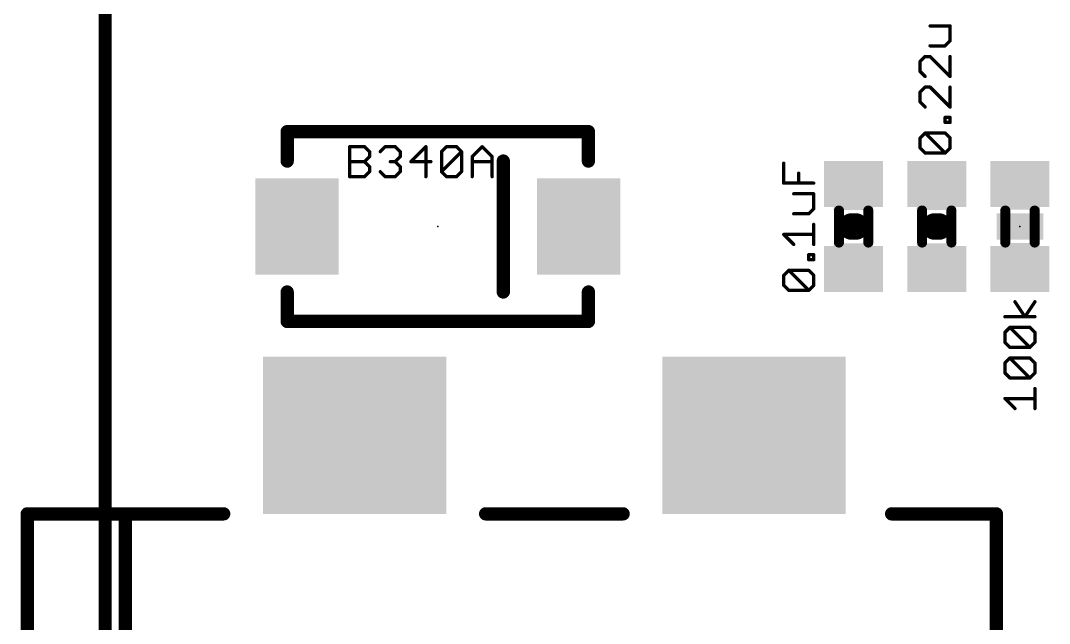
# Model space of a CAD drawing. Extents: x -1.3 to 57.3, y -0.1 to 66.1.
# Drawn here: x -1.29 to 14.42, y 35.85 to 45.06 of the extents above; entities that cross this region are included whole.
import ezdxf

# ---------------------------------------------------------------- set-up
doc = ezdxf.new("R2010")
doc.units = 0
for name, color, linetype in [('20', 53, 'CONTINUOUS'), ('21', 31, 'CONTINUOUS'), ('23', 53, 'CONTINUOUS'), ('27', 253, 'CONTINUOUS'), ('31', 253, 'CONTINUOUS'), ('51', 53, 'CONTINUOUS')]:
    doc.layers.add(name, color=color, linetype=linetype)

# ---------------------------------------------------------------- blocks, each defined once
blk = doc.blocks.new('RECT')
blk.add_solid([(-0.5, -0.5), (0.5, -0.5), (-0.5, 0.5), (0.5, 0.5)])

msp = doc.modelspace()

# ---------------------------------------------------------------- linework, layer by layer
at = {"layer": '20', "const_width": 0.2032}
msp.add_lwpolyline([(0, 66.04), (0, 0)], dxfattribs=at)
at = {"layer": '21'}
for points, const_width in [([(2.78, 42.91), (2.78, 43.36)], 0.2032), ([(2.78, 43.36), (7.38, 43.36)], 0.2032), ([(7.38, 43.36), (7.38, 42.91)], 0.2032), ([(6.08, 42.91), (6.08, 40.91)], 0.2032), ([(11.4605, 41.91), (11.3995, 41.91)], 0.4064), ([(12.7305, 41.91), (12.6695, 41.91)], 0.4064), ([(2.78, 40.46), (2.78, 40.91)], 0.2032), ([(7.38, 40.91), (7.38, 40.46)], 0.2032), ([(7.38, 40.46), (2.78, 40.46)], 0.2032), ([(0.31, 37.52), (0.31, 35.52)], 0.2032), ([(0.31, 37.52), (1.81, 37.52)], 0.2032), ([(5.81, 37.52), (7.91, 37.52)], 0.2032), ([(12.01, 37.52), (13.61, 37.52)], 0.2032), ([(13.61, 37.52), (13.61, 28.52)], 0.2032)]:
    msp.add_lwpolyline(points, dxfattribs=dict(at, const_width=const_width))
for points, const_width in [([(2.8308, 43.36, 1), (2.7292, 43.36)], 0.1016), ([(2.78, 43.4108, 1), (2.78, 43.3092)], 0.1016), ([(7.4308, 43.36, 1), (7.3292, 43.36)], 0.1016), ([(7.38, 43.3092, 1), (7.38, 43.4108)], 0.1016), ([(2.7292, 42.91, 1), (2.8308, 42.91)], 0.1016), ([(6.1308, 42.91, 1), (6.0292, 42.91)], 0.1016), ([(7.3292, 42.91, 1), (7.4308, 42.91)], 0.1016), ([(11.3995, 42.0116, 1), (11.3995, 41.8084)], 0.2032), ([(11.4605, 41.8084, 1), (11.4605, 42.0116)], 0.2032), ([(12.6695, 42.0116, 1), (12.6695, 41.8084)], 0.2032), ([(12.7305, 41.8084, 1), (12.7305, 42.0116)], 0.2032), ([(2.8308, 40.91, 1), (2.7292, 40.91)], 0.1016), ([(7.4308, 40.91, 1), (7.3292, 40.91)], 0.1016), ([(6.0292, 40.91, 1), (6.1308, 40.91)], 0.1016), ([(2.78, 40.5108, 1), (2.78, 40.4092)], 0.1016), ([(7.38, 40.4092, 1), (7.38, 40.5108)], 0.1016), ([(2.7292, 40.46, 1), (2.8308, 40.46)], 0.1016), ([(7.3292, 40.46, 1), (7.4308, 40.46)], 0.1016), ([(0.3608, 37.52, 1), (0.2592, 37.52)], 0.1016), ([(0.31, 37.5708, 1), (0.31, 37.4692)], 0.1016), ([(1.81, 37.4692, 1), (1.81, 37.5708)], 0.1016), ([(5.81, 37.5708, 1), (5.81, 37.4692)], 0.1016), ([(7.91, 37.4692, 1), (7.91, 37.5708)], 0.1016), ([(12.01, 37.5708, 1), (12.01, 37.4692)], 0.1016), ([(13.6608, 37.52, 1), (13.5592, 37.52)], 0.1016), ([(13.61, 37.4692, 1), (13.61, 37.5708)], 0.1016)]:
    msp.add_lwpolyline(points, format="xyb", dxfattribs=dict(at, const_width=const_width))
at = {"layer": '23'}
for p in [(5.08, 41.91), (11.43, 41.91), (12.7, 41.91), (13.97, 41.91)]:
    msp.add_point(p, dxfattribs=at)
at = {"layer": '27', "const_width": 0.0508}
for points in [[(12.9032, 44.9752), (12.5981, 44.9752)], [(12.9032, 44.7464), (12.9032, 44.9752)], [(12.5981, 44.6702), (12.8269, 44.6702)], [(12.8269, 44.6702), (12.9032, 44.7464)], [(12.5219, 44.5075), (12.4456, 44.4312)], [(12.5981, 44.5075), (12.5219, 44.5075)], [(12.9032, 44.2024), (12.5981, 44.5075)], [(12.9032, 44.5075), (12.9032, 44.2024)], [(12.4456, 44.4312), (12.4456, 44.2787)], [(12.4456, 44.2787), (12.5219, 44.2024)], [(12.5219, 44.0397), (12.4456, 43.9635)], [(12.5981, 44.0397), (12.5219, 44.0397)], [(12.9032, 43.7347), (12.5981, 44.0397)], [(12.9032, 44.0397), (12.9032, 43.7347)], [(12.4456, 43.9635), (12.4456, 43.8109)], [(12.4456, 43.8109), (12.5219, 43.7347)], [(12.8269, 43.5008), (12.8269, 43.577)], [(12.8269, 43.577), (12.9032, 43.577)], [(12.9032, 43.5008), (12.8269, 43.5008)], [(12.9032, 43.577), (12.9032, 43.5008)], [(12.4456, 43.2618), (12.5219, 43.3381)], [(12.4456, 43.1093), (12.4456, 43.2618)], [(12.5219, 43.3381), (12.8269, 43.3381)], [(12.8269, 43.033), (12.5219, 43.3381)], [(12.8269, 43.3381), (12.9032, 43.2618)], [(12.9032, 43.2618), (12.9032, 43.1093)], [(3.7338, 42.672), (3.7338, 43.1296)], [(3.7338, 43.1296), (3.9626, 43.1296)], [(3.9626, 43.1296), (4.0389, 43.0533)], [(4.0389, 43.0533), (4.0389, 42.9771)], [(4.2016, 43.0533), (4.2778, 43.1296)], [(4.2778, 43.1296), (4.4304, 43.1296)], [(4.4304, 43.1296), (4.5066, 43.0533)], [(4.5066, 43.0533), (4.5066, 42.9771)], [(4.8981, 43.1296), (4.6693, 42.9008)], [(4.8981, 42.672), (4.8981, 43.1296)], [(5.1371, 43.0533), (5.2133, 43.1296)], [(5.1371, 42.7483), (5.1371, 43.0533)], [(5.1371, 42.7483), (5.4421, 43.0533)], [(5.2133, 43.1296), (5.3659, 43.1296)], [(5.3659, 43.1296), (5.4421, 43.0533)], [(5.4421, 43.0533), (5.4421, 42.7483)], [(5.6048, 42.9771), (5.7574, 43.1296)], [(5.7574, 43.1296), (5.9099, 42.9771)], [(12.5219, 43.033), (12.4456, 43.1093)], [(12.8269, 43.033), (12.5219, 43.033)], [(12.9032, 43.1093), (12.8269, 43.033)], [(3.7338, 42.9008), (3.9626, 42.9008)], [(4.0389, 42.9771), (3.9626, 42.9008)], [(3.9626, 42.9008), (4.0389, 42.8245)], [(4.4304, 42.9008), (4.3541, 42.9008)], [(4.5066, 42.9771), (4.4304, 42.9008)], [(4.4304, 42.9008), (4.5066, 42.8245)], [(4.6693, 42.9008), (4.9744, 42.9008)], [(5.6048, 42.672), (5.6048, 42.9771)], [(5.6048, 42.9008), (5.9099, 42.9008)], [(5.9099, 42.9771), (5.9099, 42.672)], [(10.3628, 42.5725), (10.3628, 42.8776)], [(4.0389, 42.7483), (3.9626, 42.672)], [(4.0389, 42.8245), (4.0389, 42.7483)], [(4.2778, 42.672), (4.2016, 42.7483)], [(4.5066, 42.7483), (4.4304, 42.672)], [(4.5066, 42.8245), (4.5066, 42.7483)], [(5.2133, 42.672), (5.1371, 42.7483)], [(5.4421, 42.7483), (5.3659, 42.672)], [(10.5916, 42.5725), (10.5916, 42.7251)], [(3.9626, 42.672), (3.7338, 42.672)], [(4.4304, 42.672), (4.2778, 42.672)], [(5.3659, 42.672), (5.2133, 42.672)], [(10.8204, 42.5725), (10.3628, 42.5725)], [(10.8204, 42.4098), (10.5153, 42.4098)], [(10.8204, 42.181), (10.8204, 42.4098)], [(10.5153, 42.1048), (10.7441, 42.1048)], [(10.7441, 42.1048), (10.8204, 42.181)], [(10.8204, 41.637), (10.8204, 41.9421)], [(10.5153, 41.637), (10.3628, 41.7895)], [(10.3628, 41.7895), (10.8204, 41.7895)], [(10.7441, 41.4031), (10.7441, 41.4794)], [(10.7441, 41.4794), (10.8204, 41.4794)], [(10.8204, 41.4794), (10.8204, 41.4031)], [(10.8204, 41.4031), (10.7441, 41.4031)], [(10.3628, 41.1642), (10.4391, 41.2404)], [(10.3628, 41.0116), (10.3628, 41.1642)], [(10.4391, 41.2404), (10.7441, 41.2404)], [(10.7441, 40.9354), (10.4391, 41.2404)], [(10.7441, 41.2404), (10.8204, 41.1642)], [(10.8204, 41.1642), (10.8204, 41.0116)], [(10.4391, 40.9354), (10.3628, 41.0116)], [(10.8204, 41.0116), (10.7441, 40.9354)], [(10.7441, 40.9354), (10.4391, 40.9354)], [(14.0461, 40.532), (13.8935, 40.7608)], [(14.1986, 40.7608), (14.0461, 40.532)], [(14.1986, 40.532), (13.741, 40.532)], [(13.741, 40.293), (13.8173, 40.3693)], [(13.8173, 40.3693), (14.1223, 40.3693)], [(14.1223, 40.0642), (13.8173, 40.3693)], [(14.1223, 40.3693), (14.1986, 40.293)], [(13.741, 40.1405), (13.741, 40.293)], [(14.1986, 40.293), (14.1986, 40.1405)], [(13.8173, 40.0642), (13.741, 40.1405)], [(14.1223, 40.0642), (13.8173, 40.0642)], [(14.1986, 40.1405), (14.1223, 40.0642)], [(13.741, 39.8253), (13.8173, 39.9015)], [(13.8173, 39.9015), (14.1223, 39.9015)], [(14.1223, 39.5965), (13.8173, 39.9015)], [(14.1223, 39.9015), (14.1986, 39.8253)], [(13.741, 39.6727), (13.741, 39.8253)], [(14.1986, 39.8253), (14.1986, 39.6727)], [(13.8173, 39.5965), (13.741, 39.6727)], [(14.1223, 39.5965), (13.8173, 39.5965)], [(14.1986, 39.6727), (14.1223, 39.5965)], [(14.1986, 39.1287), (14.1986, 39.4338)], [(13.8935, 39.1287), (13.741, 39.2812)], [(13.741, 39.2812), (14.1986, 39.2812)]]:
    msp.add_lwpolyline(points, dxfattribs=at)
at = {"layer": '27', "const_width": 0.0254}
for points in [[(12.5981, 44.9879, 1), (12.5981, 44.9625)], [(12.9159, 44.9752, 1), (12.8905, 44.9752)], [(12.9032, 44.9625, 1), (12.9032, 44.9879)], [(12.5981, 44.6829, 1), (12.5981, 44.6575)], [(12.818, 44.6792, 1), (12.8359, 44.6612)], [(12.8269, 44.6575, 1), (12.8269, 44.6829)], [(12.8905, 44.7464, 1), (12.9159, 44.7464)], [(12.9122, 44.7375, 1), (12.8942, 44.7554)], [(12.5219, 44.5202, 1), (12.5219, 44.4948)], [(12.5309, 44.4985, 1), (12.5129, 44.5165)], [(12.6071, 44.5165, 1), (12.5892, 44.4985)], [(12.5981, 44.4948, 1), (12.5981, 44.5202)], [(12.9159, 44.5075, 1), (12.8905, 44.5075)], [(12.4583, 44.4312, 1), (12.4329, 44.4312)], [(12.4366, 44.4402, 1), (12.4546, 44.4222)], [(12.4546, 44.2877, 1), (12.4366, 44.2697)], [(12.4329, 44.2787, 1), (12.4583, 44.2787)], [(12.5129, 44.1934, 1), (12.5309, 44.2114)], [(12.8905, 44.2024, 1), (12.9159, 44.2024)], [(12.8942, 44.1934, 1), (12.9122, 44.2114)], [(12.5219, 44.0524, 1), (12.5219, 44.027)], [(12.5309, 44.0307, 1), (12.5129, 44.0487)], [(12.6071, 44.0487, 1), (12.5892, 44.0307)], [(12.5981, 44.027, 1), (12.5981, 44.0524)], [(12.9159, 44.0397, 1), (12.8905, 44.0397)], [(12.4583, 43.9635, 1), (12.4329, 43.9635)], [(12.4366, 43.9724, 1), (12.4546, 43.9545)], [(12.4546, 43.8199, 1), (12.4366, 43.8019)], [(12.4329, 43.8109, 1), (12.4583, 43.8109)], [(12.5129, 43.7257, 1), (12.5309, 43.7436)], [(12.8905, 43.7347, 1), (12.9159, 43.7347)], [(12.8942, 43.7257, 1), (12.9122, 43.7436)], [(12.8396, 43.577, 1), (12.8142, 43.577)], [(12.8269, 43.5897, 1), (12.8269, 43.5643)], [(12.8269, 43.5135, 1), (12.8269, 43.4881)], [(12.9159, 43.577, 1), (12.8905, 43.577)], [(12.9032, 43.5643, 1), (12.9032, 43.5897)], [(12.9032, 43.4881, 1), (12.9032, 43.5135)], [(12.8142, 43.5008, 1), (12.8396, 43.5008)], [(12.8905, 43.5008, 1), (12.9159, 43.5008)], [(12.4583, 43.2618, 1), (12.4329, 43.2618)], [(12.4366, 43.2708, 1), (12.4546, 43.2528)], [(12.5219, 43.3508, 1), (12.5219, 43.3254)], [(12.5309, 43.3471, 1), (12.5129, 43.3291)], [(12.5309, 43.3291, 1), (12.5129, 43.3471)], [(12.8359, 43.3471, 1), (12.818, 43.3291)], [(12.8269, 43.3254, 1), (12.8269, 43.3508)], [(12.9159, 43.2618, 1), (12.8905, 43.2618)], [(12.8942, 43.2528, 1), (12.9122, 43.2708)], [(3.7465, 43.1296, 1), (3.7211, 43.1296)], [(3.7338, 43.1423, 1), (3.7338, 43.1169)], [(3.9716, 43.1386, 1), (3.9536, 43.1206)], [(3.9626, 43.1169, 1), (3.9626, 43.1423)], [(4.0516, 43.0533, 1), (4.0262, 43.0533)], [(4.0299, 43.0443, 1), (4.0478, 43.0623)], [(4.1926, 43.0623, 1), (4.2105, 43.0443)], [(4.2778, 43.1423, 1), (4.2778, 43.1169)], [(4.2868, 43.1206, 1), (4.2688, 43.1386)], [(4.4393, 43.1386, 1), (4.4214, 43.1206)], [(4.4304, 43.1169, 1), (4.4304, 43.1423)], [(4.5193, 43.0533, 1), (4.4939, 43.0533)], [(4.4976, 43.0443, 1), (4.5156, 43.0623)], [(4.9108, 43.1296, 1), (4.8854, 43.1296)], [(4.9071, 43.1206, 1), (4.8891, 43.1386)], [(5.1498, 43.0533, 1), (5.1244, 43.0533)], [(5.1281, 43.0623, 1), (5.1461, 43.0443)], [(5.2133, 43.1423, 1), (5.2133, 43.1169)], [(5.2223, 43.1206, 1), (5.2044, 43.1386)], [(5.3749, 43.1386, 1), (5.3569, 43.1206)], [(5.3659, 43.1169, 1), (5.3659, 43.1423)], [(5.4548, 43.0533, 1), (5.4294, 43.0533)], [(5.4511, 43.0443, 1), (5.4332, 43.0623)], [(5.4332, 43.0443, 1), (5.4511, 43.0623)], [(5.7663, 43.1386, 1), (5.7484, 43.1206)], [(5.7663, 43.1206, 1), (5.7484, 43.1386)], [(12.4546, 43.1183, 1), (12.4366, 43.1003)], [(12.4329, 43.1093, 1), (12.4583, 43.1093)], [(12.5219, 43.0457, 1), (12.5219, 43.0203)], [(12.5129, 43.024, 1), (12.5309, 43.042)], [(12.818, 43.042, 1), (12.8359, 43.024)], [(12.818, 43.024, 1), (12.8359, 43.042)], [(12.8269, 43.0203, 1), (12.8269, 43.0457)], [(12.8905, 43.1093, 1), (12.9159, 43.1093)], [(12.9122, 43.1003, 1), (12.8942, 43.1183)], [(3.7338, 42.9135, 1), (3.7338, 42.8881)], [(3.9716, 42.9098, 1), (3.9536, 42.8918)], [(3.9536, 42.9098, 1), (3.9716, 42.8918)], [(3.9626, 42.8881, 1), (3.9626, 42.9135)], [(4.0262, 42.9771, 1), (4.0516, 42.9771)], [(4.0478, 42.9681, 1), (4.0299, 42.986)], [(4.3541, 42.9135, 1), (4.3541, 42.8881)], [(4.4393, 42.9098, 1), (4.4214, 42.8918)], [(4.4214, 42.9098, 1), (4.4393, 42.8918)], [(4.4304, 42.8881, 1), (4.4304, 42.9135)], [(4.4939, 42.9771, 1), (4.5193, 42.9771)], [(4.5156, 42.9681, 1), (4.4976, 42.986)], [(4.6693, 42.9135, 1), (4.6693, 42.8881)], [(4.6603, 42.9098, 1), (4.6783, 42.8918)], [(4.9744, 42.8881, 1), (4.9744, 42.9135)], [(5.6175, 42.9771, 1), (5.5921, 42.9771)], [(5.6048, 42.9135, 1), (5.6048, 42.8881)], [(5.5959, 42.986, 1), (5.6138, 42.9681)], [(5.9226, 42.9771, 1), (5.8972, 42.9771)], [(5.9009, 42.9681, 1), (5.9189, 42.986)], [(5.9099, 42.8881, 1), (5.9099, 42.9135)], [(10.3755, 42.8776, 1), (10.3501, 42.8776)], [(4.0516, 42.8245, 1), (4.0262, 42.8245)], [(4.0262, 42.7483, 1), (4.0516, 42.7483)], [(4.0299, 42.8155, 1), (4.0478, 42.8335)], [(4.0478, 42.7393, 1), (4.0299, 42.7572)], [(4.2105, 42.7572, 1), (4.1926, 42.7393)], [(4.5193, 42.8245, 1), (4.4939, 42.8245)], [(4.4939, 42.7483, 1), (4.5193, 42.7483)], [(4.4976, 42.8155, 1), (4.5156, 42.8335)], [(4.5156, 42.7393, 1), (4.4976, 42.7572)], [(5.1461, 42.7572, 1), (5.1281, 42.7393)], [(5.1281, 42.7572, 1), (5.1461, 42.7393)], [(5.1244, 42.7483, 1), (5.1498, 42.7483)], [(5.4294, 42.7483, 1), (5.4548, 42.7483)], [(5.4511, 42.7393, 1), (5.4332, 42.7572)], [(10.6043, 42.7251, 1), (10.5789, 42.7251)], [(3.7338, 42.6847, 1), (3.7338, 42.6593)], [(3.7211, 42.672, 1), (3.7465, 42.672)], [(3.9536, 42.681, 1), (3.9716, 42.663)], [(3.9626, 42.6593, 1), (3.9626, 42.6847)], [(4.2778, 42.6847, 1), (4.2778, 42.6593)], [(4.2688, 42.663, 1), (4.2868, 42.681)], [(4.4214, 42.681, 1), (4.4393, 42.663)], [(4.4304, 42.6593, 1), (4.4304, 42.6847)], [(4.8854, 42.672, 1), (4.9108, 42.672)], [(5.2133, 42.6847, 1), (5.2133, 42.6593)], [(5.2044, 42.663, 1), (5.2223, 42.681)], [(5.3569, 42.681, 1), (5.3749, 42.663)], [(5.3659, 42.6593, 1), (5.3659, 42.6847)], [(5.5921, 42.672, 1), (5.6175, 42.672)], [(5.8972, 42.672, 1), (5.9226, 42.672)], [(10.3628, 42.5852, 1), (10.3628, 42.5598)], [(10.3501, 42.5725, 1), (10.3755, 42.5725)], [(10.5789, 42.5725, 1), (10.6043, 42.5725)], [(10.8204, 42.5598, 1), (10.8204, 42.5852)], [(10.5153, 42.4225, 1), (10.5153, 42.3971)], [(10.8331, 42.4098, 1), (10.8077, 42.4098)], [(10.8204, 42.3971, 1), (10.8204, 42.4225)], [(10.5153, 42.1175, 1), (10.5153, 42.0921)], [(10.7352, 42.1138, 1), (10.7531, 42.0958)], [(10.7441, 42.0921, 1), (10.7441, 42.1175)], [(10.8077, 42.181, 1), (10.8331, 42.181)], [(10.8294, 42.1721, 1), (10.8114, 42.19)], [(10.8331, 41.9421, 1), (10.8077, 41.9421)], [(10.3718, 41.7985, 1), (10.3538, 41.7806)], [(10.3628, 41.8022, 1), (10.3628, 41.7768)], [(10.8204, 41.7768, 1), (10.8204, 41.8022)], [(10.5064, 41.628, 1), (10.5243, 41.646)], [(10.8077, 41.637, 1), (10.8331, 41.637)], [(10.7568, 41.4794, 1), (10.7314, 41.4794)], [(10.7441, 41.4921, 1), (10.7441, 41.4667)], [(10.8331, 41.4794, 1), (10.8077, 41.4794)], [(10.8204, 41.4667, 1), (10.8204, 41.4921)], [(10.7441, 41.4158, 1), (10.7441, 41.3904)], [(10.7314, 41.4031, 1), (10.7568, 41.4031)], [(10.8077, 41.4031, 1), (10.8331, 41.4031)], [(10.8204, 41.3904, 1), (10.8204, 41.4158)], [(10.3755, 41.1642, 1), (10.3501, 41.1642)], [(10.3538, 41.1732, 1), (10.3718, 41.1552)], [(10.4391, 41.2531, 1), (10.4391, 41.2277)], [(10.4481, 41.2494, 1), (10.4301, 41.2315)], [(10.4481, 41.2315, 1), (10.4301, 41.2494)], [(10.7531, 41.2494, 1), (10.7352, 41.2315)], [(10.7441, 41.2277, 1), (10.7441, 41.2531)], [(10.8331, 41.1642, 1), (10.8077, 41.1642)], [(10.8114, 41.1552, 1), (10.8294, 41.1732)], [(10.3718, 41.0206, 1), (10.3538, 41.0027)], [(10.3501, 41.0116, 1), (10.3755, 41.0116)], [(10.8077, 41.0116, 1), (10.8331, 41.0116)], [(10.8294, 41.0027, 1), (10.8114, 41.0206)], [(10.4391, 40.9481, 1), (10.4391, 40.9227)], [(10.4301, 40.9264, 1), (10.4481, 40.9444)], [(10.7352, 40.9444, 1), (10.7531, 40.9264)], [(10.7352, 40.9264, 1), (10.7531, 40.9444)], [(10.7441, 40.9227, 1), (10.7441, 40.9481)], [(13.9041, 40.7678, 1), (13.883, 40.7537)], [(14.2092, 40.7537, 1), (14.188, 40.7678)], [(13.741, 40.5447, 1), (13.741, 40.5193)], [(14.0355, 40.539, 1), (14.0566, 40.5249)], [(14.0355, 40.5249, 1), (14.0566, 40.539)], [(14.1986, 40.5193, 1), (14.1986, 40.5447)], [(13.8173, 40.382, 1), (13.8173, 40.3566)], [(13.8263, 40.3783, 1), (13.8083, 40.3603)], [(13.8263, 40.3603, 1), (13.8083, 40.3783)], [(14.1313, 40.3783, 1), (14.1134, 40.3603)], [(14.1223, 40.3566, 1), (14.1223, 40.382)], [(13.7537, 40.293, 1), (13.7283, 40.293)], [(13.732, 40.302, 1), (13.75, 40.284)], [(14.2113, 40.293, 1), (14.1859, 40.293)], [(14.1896, 40.284, 1), (14.2076, 40.302)], [(13.75, 40.1495, 1), (13.732, 40.1315)], [(13.7283, 40.1405, 1), (13.7537, 40.1405)], [(13.8173, 40.0769, 1), (13.8173, 40.0515)], [(13.8083, 40.0552, 1), (13.8263, 40.0732)], [(14.1134, 40.0732, 1), (14.1313, 40.0552)], [(14.1134, 40.0552, 1), (14.1313, 40.0732)], [(14.1223, 40.0515, 1), (14.1223, 40.0769)], [(14.1859, 40.1405, 1), (14.2113, 40.1405)], [(14.2076, 40.1315, 1), (14.1896, 40.1495)], [(13.8173, 39.9142, 1), (13.8173, 39.8888)], [(13.8263, 39.9105, 1), (13.8083, 39.8925)], [(13.8263, 39.8925, 1), (13.8083, 39.9105)], [(14.1313, 39.9105, 1), (14.1134, 39.8925)], [(14.1223, 39.8888, 1), (14.1223, 39.9142)], [(13.7537, 39.8253, 1), (13.7283, 39.8253)], [(13.732, 39.8342, 1), (13.75, 39.8163)], [(14.2113, 39.8253, 1), (14.1859, 39.8253)], [(14.1896, 39.8163, 1), (14.2076, 39.8342)], [(13.75, 39.6817, 1), (13.732, 39.6637)], [(13.7283, 39.6727, 1), (13.7537, 39.6727)], [(13.8173, 39.6092, 1), (13.8173, 39.5838)], [(13.8083, 39.5875, 1), (13.8263, 39.6054)], [(14.1134, 39.6054, 1), (14.1313, 39.5875)], [(14.1134, 39.5875, 1), (14.1313, 39.6054)], [(14.1223, 39.5838, 1), (14.1223, 39.6092)], [(14.1859, 39.6727, 1), (14.2113, 39.6727)], [(14.2076, 39.6637, 1), (14.1896, 39.6817)], [(14.2113, 39.4338, 1), (14.1859, 39.4338)], [(13.75, 39.2902, 1), (13.732, 39.2722)], [(13.741, 39.2939, 1), (13.741, 39.2685)], [(14.1986, 39.2685, 1), (14.1986, 39.2939)], [(13.8846, 39.1197, 1), (13.9025, 39.1377)], [(14.1859, 39.1287, 1), (14.2113, 39.1287)]]:
    msp.add_lwpolyline(points, format="xyb", dxfattribs=at)
at = {"layer": '51'}
for points, const_width in [([(11.206, 41.665), (11.206, 42.155)], 0.1524), ([(11.654, 42.155), (11.654, 41.665)], 0.1524), ([(12.476, 41.665), (12.476, 42.155)], 0.1524), ([(12.924, 42.155), (12.924, 41.665)], 0.1524), ([(13.746, 41.665), (13.746, 42.155)], 0.1524), ([(14.194, 42.155), (14.194, 41.665)], 0.1524), ([(-1.19, 37.52), (-1.19, 28.52)], 0.2032), ([(-1.19, 37.52), (0.31, 37.52)], 0.2032)]:
    msp.add_lwpolyline(points, dxfattribs=dict(at, const_width=const_width))
for points, const_width in [([(11.2441, 42.155, 1), (11.1679, 42.155)], 0.0762), ([(11.6921, 42.155, 1), (11.6159, 42.155)], 0.0762), ([(12.5141, 42.155, 1), (12.4379, 42.155)], 0.0762), ([(12.9621, 42.155, 1), (12.8859, 42.155)], 0.0762), ([(13.7841, 42.155, 1), (13.7079, 42.155)], 0.0762), ([(14.2321, 42.155, 1), (14.1559, 42.155)], 0.0762), ([(11.1679, 41.665, 1), (11.2441, 41.665)], 0.0762), ([(11.6159, 41.665, 1), (11.6921, 41.665)], 0.0762), ([(12.4379, 41.665, 1), (12.5141, 41.665)], 0.0762), ([(12.8859, 41.665, 1), (12.9621, 41.665)], 0.0762), ([(13.7079, 41.665, 1), (13.7841, 41.665)], 0.0762), ([(14.1559, 41.665, 1), (14.2321, 41.665)], 0.0762), ([(-1.1392, 37.52, 1), (-1.2408, 37.52)], 0.1016), ([(-1.19, 37.5708, 1), (-1.19, 37.4692)], 0.1016), ([(0.31, 37.4692, 1), (0.31, 37.5708)], 0.1016)]:
    msp.add_lwpolyline(points, format="xyb", dxfattribs=dict(at, const_width=const_width))

# ---------------------------------------------------------------- block references
at = {"layer": '21', "xscale": 0.4064, "yscale": 0.7112, "rotation": 90}
msp.add_blockref('RECT', (13.97, 41.91), dxfattribs=at)
at = {"layer": '31'}
for p, xscale, yscale, rotation in [((11.43, 42.56), 0.7, 0.9, 270), ((12.7, 42.56), 0.7, 0.9, 270), ((13.97, 42.56), 0.7, 0.9, 90), ((2.93, 41.91), 1.27, 1.47, 180), ((11.43, 41.26), 0.7, 0.9, 270), ((12.7, 41.26), 0.7, 0.9, 270), ((13.97, 41.26), 0.7, 0.9, 90)]:
    msp.add_blockref('RECT', p, dxfattribs=dict(at, xscale=xscale, yscale=yscale, rotation=rotation))
for p, xscale, yscale in [((7.23, 41.91), 1.27, 1.47), ((3.81, 38.72), 2.8, 2.4), ((9.91, 38.72), 2.8, 2.4)]:
    msp.add_blockref('RECT', p, dxfattribs=dict(at, xscale=xscale, yscale=yscale))
at = {"layer": '51', "xscale": 0.3, "yscale": 0.5999}
for p, rotation in [((11.4252, 42.314), 270), ((12.6951, 42.314), 270), ((13.9748, 42.3188), 90), ((11.4252, 41.5012), 270), ((12.6951, 41.5012), 270), ((13.9748, 41.506), 90)]:
    msp.add_blockref('RECT', p, dxfattribs=dict(at, rotation=rotation))

doc.saveas('drawing.dxf')
